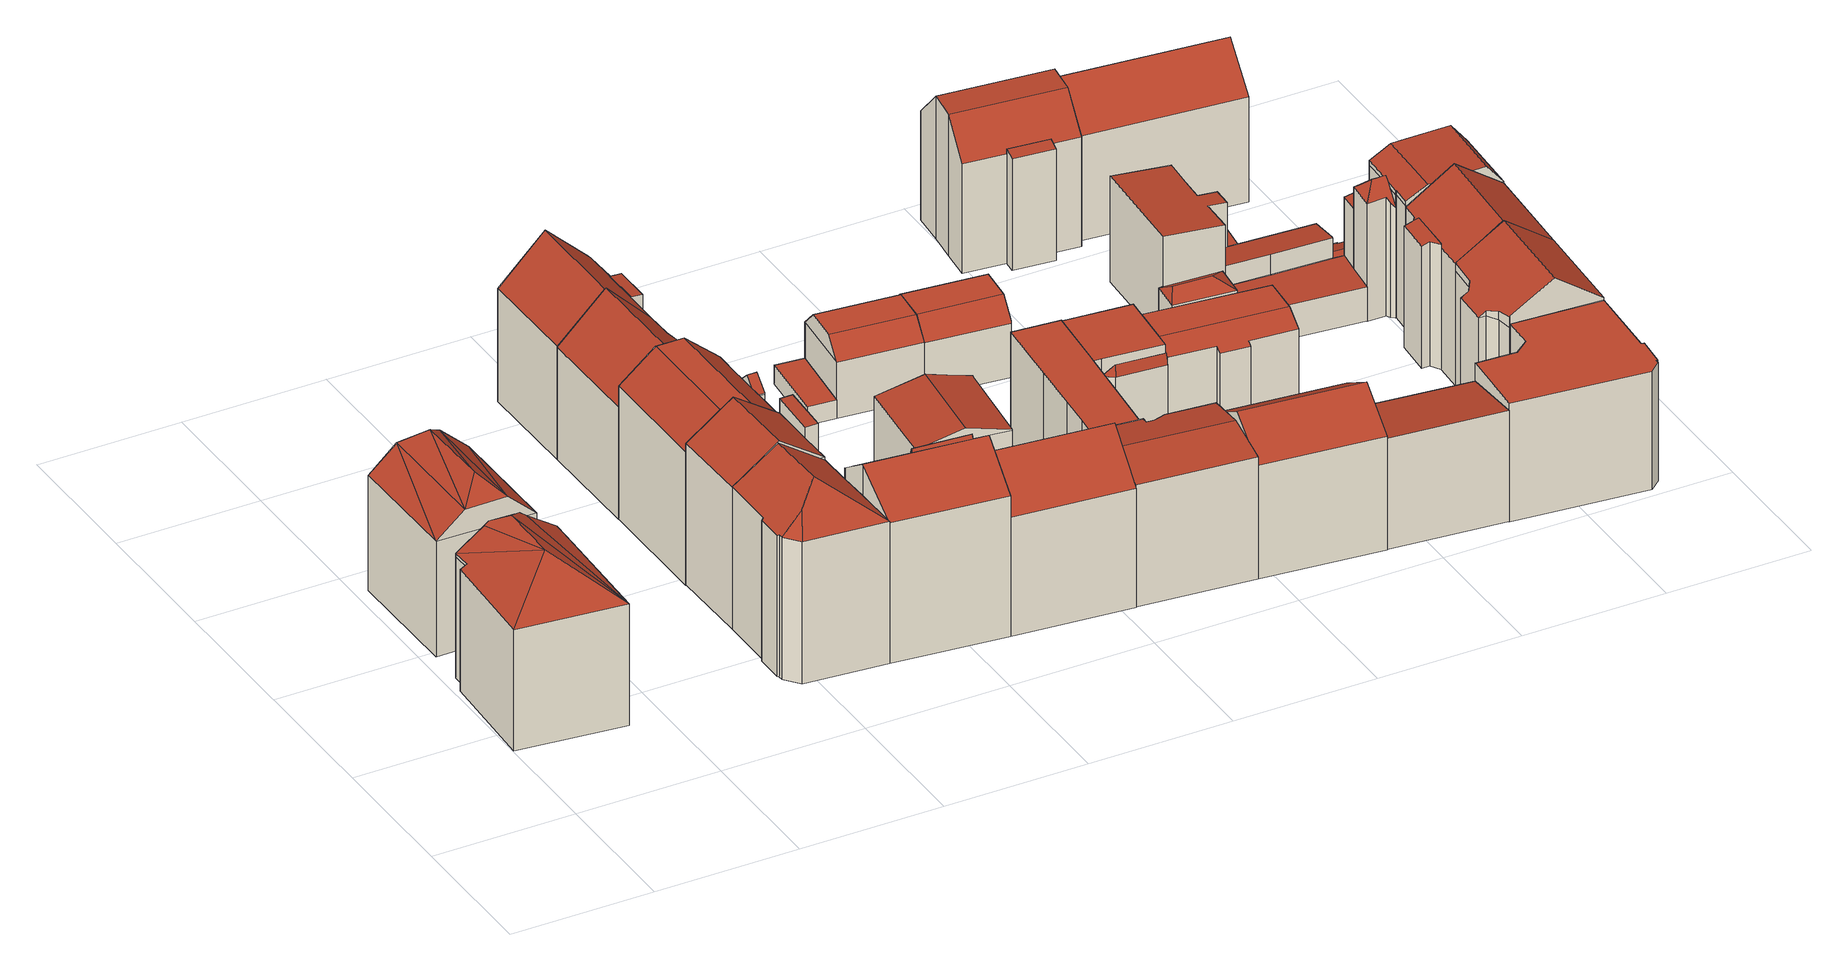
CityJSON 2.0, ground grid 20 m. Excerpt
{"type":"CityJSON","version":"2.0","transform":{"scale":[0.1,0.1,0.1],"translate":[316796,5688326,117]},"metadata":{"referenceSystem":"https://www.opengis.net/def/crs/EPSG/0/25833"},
"CityObjects":{
"building1":{"type":"Building","attributes":{"name":"St. Hedwig","Dachtyp_tdc":"tdcHipAndHippedGRoof","Gemeindeschluessel":14713000,"Dachneigung":32.96,"QualitaetDacherkennung":100,"Geometrietyp2DReferenz":"3000","function":"31001_3041","roofType":"9999","measuredHeight":22.56},"geometry":[{"type":"MultiSurface","lod":"2","boundaries":[[[0,1,2,3]],[[1,4,5,2]],[[4,6,7,5]],[[6,8,9,7]],[[8,10,11,9]],[[10,12,13,11]],[[12,14,15,13]],[[14,16,17,15]],[[16,18,19,17]],[[18,20,21,19]],[[20,0,3,21]],[[20,18,22]],[[23,24,25,26,27,28,29]],[[28,30,22,29]],[[30,31,22]],[[31,32,0,20,22]],[[16,33,34,18]],[[34,23,29,18]],[[18,29,22]],[[14,33,16]],[[12,24,23,34,33,14]],[[0,32,1]],[[1,32,31,4]],[[6,27,26,8]],[[4,31,30,28,27,6]],[[8,26,25,10]],[[10,25,24,12]],[[3,2,5,7,9,11,13,15,17,19,21]]],"semantics":{"surfaces":[{"type":"WallSurface"},{"type":"RoofSurface"},{"type":"GroundSurface"}],"values":[0,0,0,0,0,0,0,0,0,0,0,1,1,1,1,1,1,1,1,0,0,0,0,0,0,0,0,2]}}]},
"building2":{"type":"Building","attributes":{"Dachtyp_tdc":"tdcHippedGableRoof","Gemeindeschluessel":14713000,"Dachneigung":42.36,"QualitaetDacherkennung":77,"Geometrietyp2DReferenz":"3000","function":"31001_9998","roofType":"3300","measuredHeight":22.78},"geometry":[{"type":"MultiSurface","lod":"2","boundaries":[[[35,36,37,38]],[[36,39,40,37]],[[39,41,42,40]],[[41,35,38,42]],[[39,36,43,44]],[[35,41,45,46]],[[44,43,47]],[[46,45,48]],[[47,46,48]],[[43,46,47]],[[43,35,46]],[[35,43,36]],[[39,45,41]],[[44,45,39]],[[44,48,45]],[[48,44,47]],[[38,37,40,42]]],"semantics":{"surfaces":[{"type":"WallSurface"},{"type":"RoofSurface"},{"type":"GroundSurface"}],"values":[0,0,0,0,0,0,1,1,1,1,1,1,1,1,1,1,2]}}]},
"building3":{"type":"Building","attributes":{"Gemeindeschluessel":14713000,"Geometrietyp2DReferenz":"3000","function":"31001_9998","roofType":"9999"},"children":["building3-1","building3-2"]},
"building3-1":{"type":"BuildingPart","attributes":{"Dachtyp_tdc":"tdcGableRoof","Dachneigung":35.77,"QualitaetDacherkennung":72,"Geometrietyp2DReferenz":"3000","roofType":"3100","measuredHeight":25.14},"parents":["building3"],"geometry":[{"type":"MultiSurface","lod":"2","boundaries":[[[49,50,51,52]],[[50,53,54,51]],[[55,49,52,56]],[[53,50,57]],[[49,55,58]],[[50,49,58,57]],[[55,59,53,57,58]],[[52,51,54,60,56]],[[56,60,59,55]],[[60,54,53,59]]],"semantics":{"surfaces":[{"type":"WallSurface"},{"type":"RoofSurface"},{"type":"GroundSurface"},{"type":"ClosureSurface"}],"values":[0,0,0,0,0,1,1,2,0,3]}}]},
"building3-2":{"type":"BuildingPart","attributes":{"Dachtyp_tdc":"tdcPolyFlatRoof","Dachneigung":4.34,"QualitaetDacherkennung":90,"Geometrietyp2DReferenz":"3000","roofType":"2100","measuredHeight":22.97},"parents":["building3"],"geometry":[{"type":"MultiSurface","lod":"2","boundaries":[[[61,62,63,54,53]],[[62,64,65,63]],[[64,66,67,65]],[[66,68,59,60,67]],[[66,64,62,61,68]],[[60,54,63,65,67]],[[53,59,68,61]],[[54,60,59,53]]],"semantics":{"surfaces":[{"type":"WallSurface"},{"type":"RoofSurface"},{"type":"GroundSurface"},{"type":"ClosureSurface"}],"values":[0,0,0,0,1,2,0,3]}}]},
"building4":{"type":"Building","attributes":{"Gemeindeschluessel":14713000,"Geometrietyp2DReferenz":"3000","function":"31001_9998","roofType":"9999"},"children":["building4-1","building4-2","building4-3","building4-4"]},
"building4-1":{"type":"BuildingPart","attributes":{"Dachtyp_tdc":"tdcFreeFormRoof","Dachneigung":66.12,"QualitaetDacherkennung":16,"Geometrietyp2DReferenz":"3000","roofType":"5000","measuredHeight":22.16},"parents":["building4"],"geometry":[{"type":"MultiSurface","lod":"2","boundaries":[[[69,70,71,72]],[[70,73,74,71]],[[73,75,76,74]],[[77,75,73]],[[78,77,73,70]],[[78,70,69]],[[77,78,69,75]],[[72,71,74,76]],[[72,76,75,69]]],"semantics":{"surfaces":[{"type":"WallSurface"},{"type":"RoofSurface"},{"type":"GroundSurface"},{"type":"ClosureSurface"}],"values":[0,0,0,0,1,0,1,2,3]}}]},
"building4-2":{"type":"BuildingPart","attributes":{"Dachtyp_tdc":"tdcPolyFlatRoof","Dachneigung":45.63,"QualitaetDacherkennung":27,"Geometrietyp2DReferenz":"3000","roofType":"2100","measuredHeight":21.01},"parents":["building4"],"geometry":[{"type":"MultiSurface","lod":"2","boundaries":[[[79,80,81,82]],[[80,83,84,81]],[[83,85,86,84]],[[85,87,88,86]],[[87,89,90,88]],[[89,91,92,90]],[[91,93,94,92]],[[95,93,91,89,87,85,83,80,79]],[[82,81,84,86,88,90,92,94,96]],[[96,94,93,95]],[[79,82,96,95]]],"semantics":{"surfaces":[{"type":"WallSurface"},{"type":"RoofSurface"},{"type":"GroundSurface"},{"type":"ClosureSurface"}],"values":[0,0,0,0,0,0,0,1,2,3,3]}}]},
"building4-3":{"type":"BuildingPart","attributes":{"Dachtyp_tdc":"tdcFreeFormRoof","Dachneigung":34.8,"QualitaetDacherkennung":56,"Geometrietyp2DReferenz":"3000","roofType":"5000","measuredHeight":25.03},"parents":["building4"],"geometry":[{"type":"MultiSurface","lod":"2","boundaries":[[[97,98,99,100,101]],[[98,102,103,99]],[[102,104,105,103]],[[104,106,107,105]],[[106,108,109,107]],[[108,110,111,109]],[[110,112,52,111]],[[112,113,114,52]],[[113,115,56,114]],[[115,116,117,56]],[[113,112,110,108,106,104,102,118,119]],[[102,98,118]],[[98,97,119,118]],[[97,120,121,116,115,113,119]],[[100,99,103,105,107,109,111,52,114,56,117,122]],[[101,120,97]],[[122,117,116,121]],[[101,100,122,121,120]]],"semantics":{"surfaces":[{"type":"WallSurface"},{"type":"RoofSurface"},{"type":"GroundSurface"},{"type":"ClosureSurface"}],"values":[0,0,0,0,0,0,0,0,0,0,1,1,1,1,2,0,3,3]}}]},
"building4-4":{"type":"BuildingPart","attributes":{"Dachtyp_tdc":"tdcGableRoof","Dachneigung":35.21,"QualitaetDacherkennung":64,"Geometrietyp2DReferenz":"3000","roofType":"3100","measuredHeight":25.02},"parents":["building4"],"geometry":[{"type":"MultiSurface","lod":"2","boundaries":[[[123,124,79,82,117,116]],[[125,94,93]],[[125,126,69,72,94]],[[127,128,129,76,75]],[[128,130,131,129]],[[130,101,100,131]],[[128,127,126,125,132,124,123,133]],[[133,120,101,130,128]],[[122,117,82,96,94,72,76,129,131,100]],[[123,116,121,133]],[[116,117,122,121]],[[95,79,124,132]],[[95,96,82,79]],[[125,93,95,132]],[[93,94,96,95]],[[127,75,69,126]],[[75,76,72,69]],[[121,120,133]],[[100,101,120,121,122]]],"semantics":{"surfaces":[{"type":"WallSurface"},{"type":"RoofSurface"},{"type":"GroundSurface"},{"type":"ClosureSurface"}],"values":[0,0,0,0,0,0,1,1,2,0,3,0,3,0,3,0,3,0,3]}}]},
"building5":{"type":"Building","attributes":{"Gemeindeschluessel":14713000,"Geometrietyp2DReferenz":"3000","function":"31001_9998","roofType":"9999"},"children":["building5-1","building5-2"]},
"building5-1":{"type":"BuildingPart","attributes":{"Dachtyp_tdc":"tdcCutGableRoof","Dachneigung":38.44,"QualitaetDacherkennung":70,"Geometrietyp2DReferenz":"3000","roofType":"9999","measuredHeight":23.26},"parents":["building5"],"geometry":[{"type":"MultiSurface","lod":"2","boundaries":[[[134,135,136,137]],[[135,138,139,136]],[[138,140,141,142,139]],[[143,144,145,146]],[[143,147,148,144]],[[147,149,150,148]],[[149,151,152,150]],[[151,153,154,152]],[[153,155,156,154]],[[155,157,158,156]],[[157,159,160,158]],[[159,134,137,160]],[[149,147,143,161,162,140,138,135,134,159]],[[157,155,153,151]],[[159,157,151,149]],[[137,136,139,142,144,148,150,152,154,156,158,160]],[[146,161,143]],[[162,141,140]],[[145,144,142,141]],[[146,145,141,162,161]]],"semantics":{"surfaces":[{"type":"WallSurface"},{"type":"RoofSurface"},{"type":"GroundSurface"},{"type":"ClosureSurface"}],"values":[0,0,0,0,0,0,0,0,0,0,0,0,1,1,1,2,0,0,3,3]}}]},
"building5-2":{"type":"BuildingPart","attributes":{"Dachtyp_tdc":"tdcGableRoof","Dachneigung":42.88,"QualitaetDacherkennung":79,"Geometrietyp2DReferenz":"3000","roofType":"3100","measuredHeight":20.21},"parents":["building5"],"geometry":[{"type":"MultiSurface","lod":"2","boundaries":[[[163,164,165,166]],[[164,145,144,165]],[[141,163,166,142]],[[141,162,167,168,163]],[[169,168,167,161,146]],[[164,169,146,145]],[[163,168,169,164]],[[166,165,144,142]],[[142,144,145,141]],[[161,167,162]],[[145,146,161,162,141]]],"semantics":{"surfaces":[{"type":"WallSurface"},{"type":"RoofSurface"},{"type":"GroundSurface"},{"type":"ClosureSurface"}],"values":[0,0,0,1,1,0,0,2,3,0,3]}}]},
"building6":{"type":"Building","attributes":{"Dachtyp_tdc":"tdcFreeFormRoof","Gemeindeschluessel":14713000,"Dachneigung":44.89,"QualitaetDacherkennung":79,"Geometrietyp2DReferenz":"3000","function":"31001_9998","roofType":"5000","measuredHeight":22.8},"geometry":[{"type":"MultiSurface","lod":"2","boundaries":[[[170,171,172,173]],[[171,174,175,172]],[[174,176,177,175]],[[176,178,179,177]],[[178,180,181,179]],[[180,182,183,181]],[[182,184,185,183]],[[184,170,173,185]],[[184,186,187,170]],[[174,171,187,186,182,180,178,176]],[[184,182,186]],[[171,170,187]],[[173,172,175,177,179,181,183,185]]],"semantics":{"surfaces":[{"type":"WallSurface"},{"type":"RoofSurface"},{"type":"GroundSurface"}],"values":[0,0,0,0,0,0,0,0,1,1,0,0,2]}}]},
"building7":{"type":"Building","attributes":{"Gemeindeschluessel":14713000,"Geometrietyp2DReferenz":"3000","function":"31001_9998","roofType":"9999"},"children":["building7-1","building7-2"]},
"building7-1":{"type":"BuildingPart","attributes":{"Dachtyp_tdc":"tdcPolyFlatRoof","Dachneigung":3.85,"QualitaetDacherkennung":96,"Geometrietyp2DReferenz":"3000","roofType":"2100","measuredHeight":16.69},"parents":["building7"],"geometry":[{"type":"MultiSurface","lod":"2","boundaries":[[[188,189,190,191]],[[189,192,190]],[[193,194,195,196,197]],[[194,188,191,195]],[[194,193,198,189,188]],[[191,190,199,196,195]],[[198,200,192,189]],[[200,199,190,192]],[[193,197,200,198]],[[197,196,199,200]]],"semantics":{"surfaces":[{"type":"WallSurface"},{"type":"RoofSurface"},{"type":"GroundSurface"},{"type":"ClosureSurface"}],"values":[0,0,0,0,1,2,0,3,0,3]}}]},
"building7-2":{"type":"BuildingPart","attributes":{"Dachtyp_tdc":"tdcGableRoof","Dachneigung":44.48,"QualitaetDacherkennung":90,"Geometrietyp2DReferenz":"3000","roofType":"3100","measuredHeight":22.7},"parents":["building7"],"geometry":[{"type":"MultiSurface","lod":"2","boundaries":[[[201,202,203,204]],[[202,205,206,203]],[[205,197,196,206]],[[192,171,172,190]],[[171,207,208,172]],[[207,209,173,208]],[[209,210,211,173]],[[210,201,204,211]],[[207,171,192,200,197,205,202,201]],[[201,210,209,207]],[[204,203,206,196,199,190,172,208,173,211]],[[199,196,197,200]],[[190,199,200,192]]],"semantics":{"surfaces":[{"type":"WallSurface"},{"type":"RoofSurface"},{"type":"GroundSurface"},{"type":"ClosureSurface"}],"values":[0,0,0,0,0,0,0,0,1,1,2,3,3]}}]},
"building8":{"type":"Building","attributes":{"Dachtyp_tdc":"tdcFreeFormRoof","Gemeindeschluessel":14713000,"Dachneigung":37.64,"QualitaetDacherkennung":47,"Geometrietyp2DReferenz":"3000","function":"31001_9998","roofType":"5000","measuredHeight":22.78},"geometry":[{"type":"MultiSurface","lod":"2","boundaries":[[[212,213,214,215]],[[213,216,217,214]],[[216,218,219,217]],[[218,220,221,219]],[[220,222,223,221]],[[222,224,131,223]],[[224,225,74,131]],[[225,212,215,74]],[[226,220,218,216,213,212,225,227]],[[222,226,227,224]],[[222,220,226]],[[225,224,227]],[[215,214,217,219,221,223,131,74]]],"semantics":{"surfaces":[{"type":"WallSurface"},{"type":"RoofSurface"},{"type":"GroundSurface"}],"values":[0,0,0,0,0,0,0,0,1,1,0,0,2]}}]},
"building9":{"type":"Building","attributes":{"Dachtyp_tdc":"tdcPolyFlatRoof","Gemeindeschluessel":14713000,"Dachneigung":3.55,"QualitaetDacherkennung":71,"Geometrietyp2DReferenz":"3000","function":"31001_9998","roofType":"2100","measuredHeight":6.94},"geometry":[{"type":"MultiSurface","lod":"2","boundaries":[[[228,229,230,231]],[[229,232,233,230]],[[232,234,235,233]],[[234,236,237,235]],[[236,238,239,237]],[[238,240,241,239]],[[240,242,243,241]],[[242,244,245,243]],[[244,246,247,245]],[[246,228,231,247]],[[246,244,242,240,238,236,234,232,229,228]],[[231,230,233,235,237,239,241,243,245,247]]],"semantics":{"surfaces":[{"type":"WallSurface"},{"type":"RoofSurface"},{"type":"GroundSurface"}],"values":[0,0,0,0,0,0,0,0,0,0,1,2]}}]},
"building10":{"type":"Building","attributes":{"Dachtyp_tdc":"tdcFreeFormRoof","Gemeindeschluessel":14713000,"Dachneigung":14.35,"QualitaetDacherkennung":81,"Geometrietyp2DReferenz":"3000","function":"31001_9998","roofType":"5000","measuredHeight":11.1},"geometry":[{"type":"MultiSurface","lod":"2","boundaries":[[[248,249,250,251]],[[249,252,253,250]],[[252,254,235,253]],[[254,255,233,235]],[[255,256,257,233]],[[256,248,251,257]],[[258,259,260,261,262,263]],[[261,256,264,262]],[[254,263,262,264,255]],[[255,264,256]],[[252,258,263,254]],[[248,260,259,249]],[[256,261,260,248]],[[249,259,258,252]],[[251,250,253,235,233,257]]],"semantics":{"surfaces":[{"type":"WallSurface"},{"type":"RoofSurface"},{"type":"GroundSurface"}],"values":[0,0,0,0,0,0,1,1,0,0,0,0,0,0,2]}}]},
"building11":{"type":"Building","attributes":{"Dachtyp_tdc":"tdcPolyFlatRoof","Gemeindeschluessel":14713000,"Dachneigung":0,"QualitaetDacherkennung":59,"Geometrietyp2DReferenz":"3000","function":"31001_9998","roofType":"1000","measuredHeight":2.68},"geometry":[{"type":"MultiSurface","lod":"2","boundaries":[[[265,266,267,268]],[[266,269,270,267]],[[269,271,272,270]],[[271,265,268,272]],[[271,269,266,265]],[[268,267,270,272]]],"semantics":{"surfaces":[{"type":"WallSurface"},{"type":"RoofSurface"},{"type":"GroundSurface"}],"values":[0,0,0,0,1,2]}}]},
"building12":{"type":"Building","attributes":{"Dachtyp_tdc":"tdcPolyFlatRoof","Gemeindeschluessel":14713000,"Dachneigung":6.27,"QualitaetDacherkennung":76,"Geometrietyp2DReferenz":"3000","function":"31001_9998","roofType":"2100","measuredHeight":2.75},"geometry":[{"type":"MultiSurface","lod":"2","boundaries":[[[273,274,275,276]],[[274,277,278,275]],[[277,279,280,278]],[[279,281,282,280]],[[281,273,276,282]],[[281,279,277,274,273]],[[276,275,278,280,282]]],"semantics":{"surfaces":[{"type":"WallSurface"},{"type":"RoofSurface"},{"type":"GroundSurface"}],"values":[0,0,0,0,0,1,2]}}]},
"building13":{"type":"Building","attributes":{"Dachtyp_tdc":"tdcFreeFormRoof","Gemeindeschluessel":14713000,"Dachneigung":10.39,"QualitaetDacherkennung":44,"Geometrietyp2DReferenz":"3000","function":"31001_9998","roofType":"5000","measuredHeight":18.84},"geometry":[{"type":"MultiSurface","lod":"2","boundaries":[[[283,284,285,286]],[[284,287,288,285]],[[287,289,290,288]],[[289,291,292,290]],[[291,293,294,292]],[[293,295,296,294]],[[295,297,298,296]],[[297,283,286,298]],[[291,299,300,293]],[[299,289,287,284,283,297,295,300]],[[295,293,300]],[[291,289,299]],[[286,285,288,290,292,294,296,298]]],"semantics":{"surfaces":[{"type":"WallSurface"},{"type":"RoofSurface"},{"type":"GroundSurface"}],"values":[0,0,0,0,0,0,0,0,1,1,0,0,2]}}]},
"building14":{"type":"Building","attributes":{"Dachtyp_tdc":"tdcCutGableRoof","Gemeindeschluessel":14713000,"Dachneigung":0.012,"QualitaetDacherkennung":71,"Geometrietyp2DReferenz":"3000","function":"31001_9998","roofType":"9999","measuredHeight":10.57},"geometry":[{"type":"MultiSurface","lod":"2","boundaries":[[[301,302,303,270]],[[302,304,305,303]],[[304,306,272,305]],[[306,301,270,272]],[[302,301,307,308]],[[304,302,308,309]],[[306,304,309,310]],[[301,306,310,307]],[[309,308,307,310]],[[270,303,305,272]]],"semantics":{"surfaces":[{"type":"WallSurface"},{"type":"RoofSurface"},{"type":"GroundSurface"}],"values":[0,0,0,0,1,0,1,0,1,2]}}]},
"building15":{"type":"Building","attributes":{"Gemeindeschluessel":14713000,"Geometrietyp2DReferenz":"3000","function":"31001_9998","roofType":"9999"},"children":["building15-1","building15-2","building15-3"]},
"building15-1":{"type":"BuildingPart","attributes":{"Dachtyp_tdc":"tdcFreeFormRoof","Dachneigung":74.51,"QualitaetDacherkennung":18,"Geometrietyp2DReferenz":"3000","roofType":"5000","measuredHeight":15.61},"parents":["building15"],"geometry":[{"type":"MultiSurface","lod":"2","boundaries":[[[311,312,313,314]],[[312,315,316,313]],[[315,317,318,316]],[[319,317,315]],[[320,319,315,312]],[[320,312,311]],[[319,320,311,317]],[[314,313,316,318]],[[314,318,317,311]]],"semantics":{"surfaces":[{"type":"WallSurface"},{"type":"RoofSurface"},{"type":"GroundSurface"},{"type":"ClosureSurface"}],"values":[0,0,0,1,1,0,1,2,3]}}]},
"building15-2":{"type":"BuildingPart","attributes":{"Dachtyp_tdc":"tdcPolyFlatRoof","Dachneigung":0,"QualitaetDacherkennung":45,"Geometrietyp2DReferenz":"3000","roofType":"1000","measuredHeight":16.71},"parents":["building15"],"geometry":[{"type":"MultiSurface","lod":"2","boundaries":[[[321,322,323,324]],[[322,325,326,323]],[[325,327,239,326]],[[327,328,237,239]],[[328,329,330,237]],[[329,331,332,333,330]],[[334,321,324,335,336]],[[334,331,329,328,327,325,322,321]],[[324,323,326,239,237,330,333,335]],[[336,332,331,334]],[[336,335,333,332]]],"semantics":{"surfaces":[{"type":"WallSurface"},{"type":"RoofSurface"},{"type":"GroundSurface"},{"type":"ClosureSurface"}],"values":[0,0,0,0,0,0,0,1,2,0,3]}}]},
"building15-3":{"type":"BuildingPart","attributes":{"Dachtyp_tdc":"tdcPolyFlatRoof","Dachneigung":0,"QualitaetDacherkennung":71,"Geometrietyp2DReferenz":"3000","roofType":"1000","measuredHeight":16.6},"parents":["building15"],"geometry":[{"type":"MultiSurface","lod":"2","boundaries":[[[337,338,311,314,339]],[[340,336,335,318,317]],[[332,337,339,333]],[[332,336,340,338,337]],[[339,314,318,335,333]],[[317,311,338,340]],[[317,318,314,311]],[[333,335,336,332]]],"semantics":{"surfaces":[{"type":"WallSurface"},{"type":"RoofSurface"},{"type":"GroundSurface"},{"type":"ClosureSurface"}],"values":[0,0,0,1,2,0,3,3]}}]},
"building16":{"type":"Building","attributes":{"Dachtyp_tdc":"tdcCutGableRoof","Gemeindeschluessel":14713000,"Dachneigung":0.047,"QualitaetDacherkennung":75,"Geometrietyp2DReferenz":"3000","function":"31001_9998","roofType":"9999","measuredHeight":10.47},"geometry":[{"type":"MultiSurface","lod":"2","boundaries":[[[341,342,343,344]],[[342,345,346,343]],[[345,347,348,346]],[[347,349,350,348]],[[349,351,352,350]],[[351,353,354,352]],[[353,355,356,354]],[[355,357,358,356]],[[357,341,344,358]],[[345,342,341,357]],[[355,353,351,349,347]],[[357,355,347,345]],[[344,343,346,348,350,352,354,356,358]]],"semantics":{"surfaces":[{"type":"WallSurface"},{"type":"RoofSurface"},{"type":"GroundSurface"}],"values":[0,0,0,0,0,0,0,0,0,1,1,1,2]}}]},
"building17":{"type":"Building","attributes":{"Dachtyp_tdc":"tdcFreeFormRoof","Gemeindeschluessel":14713000,"Dachneigung":31.71,"QualitaetDacherkennung":74,"Geometrietyp2DReferenz":"3000","function":"31001_9998","roofType":"5000","measuredHeight":20.36},"geometry":[{"type":"MultiSurface","lod":"2","boundaries":[[[359,360,290,292]],[[360,361,362,290]],[[361,363,364,362]],[[363,359,292,364]],[[365,361,360,366]],[[363,365,366,359]],[[360,359,366]],[[363,361,365]],[[292,290,362,364]]],"semantics":{"surfaces":[{"type":"WallSurface"},{"type":"RoofSurface"},{"type":"GroundSurface"}],"values":[0,0,0,0,1,1,0,0,2]}}]},
"building18":{"type":"Building","attributes":{"Dachtyp_tdc":"tdcCutGableRoof","Gemeindeschluessel":14713000,"Dachneigung":0.235,"QualitaetDacherkennung":58,"Geometrietyp2DReferenz":"3000","function":"31001_9998","roofType":"9999","measuredHeight":16.44},"geometry":[{"type":"MultiSurface","lod":"2","boundaries":[[[367,368,369,370]],[[368,371,372,369]],[[371,373,374,372]],[[373,375,376,374]],[[375,377,378,376]],[[377,379,380,378]],[[379,381,382,380]],[[381,383,384,382]],[[383,385,386,384]],[[385,387,388,386]],[[387,389,390,388]],[[389,367,370,390]],[[371,368,367,389]],[[387,385,383,381,379,377,375,373]],[[389,387,373,371]],[[370,369,372,374,376,378,380,382,384,386,388,390]]],"semantics":{"surfaces":[{"type":"WallSurface"},{"type":"RoofSurface"},{"type":"GroundSurface"}],"values":[0,0,0,0,0,0,0,0,0,0,0,0,1,1,1,2]}}]},
"building19":{"type":"Building","attributes":{"Dachtyp_tdc":"tdcPolyFlatRoof","Gemeindeschluessel":14713000,"Dachneigung":8.76,"QualitaetDacherkennung":57,"Geometrietyp2DReferenz":"3000","function":"31001_9998","roofType":"2100","measuredHeight":16.01},"geometry":[{"type":"MultiSurface","lod":"2","boundaries":[[[391,392,393,394]],[[392,395,396,393]],[[395,397,398,396]],[[397,391,394,398]],[[397,395,392,391]],[[394,393,396,398]]],"semantics":{"surfaces":[{"type":"WallSurface"},{"type":"RoofSurface"},{"type":"GroundSurface"}],"values":[0,0,0,0,1,2]}}]},
"building20":{"type":"Building","attributes":{"Dachtyp_tdc":"tdcPolyFlatRoof","Gemeindeschluessel":14713000,"Dachneigung":2.58,"QualitaetDacherkennung":86,"Geometrietyp2DReferenz":"3000","function":"31001_9998","roofType":"2100","measuredHeight":2.83},"geometry":[{"type":"MultiSurface","lod":"2","boundaries":[[[399,400,401,402]],[[400,403,404,401]],[[403,405,406,404]],[[405,407,408,406]],[[407,399,402,408]],[[407,405,403,400,399]],[[402,401,404,406,408]]],"semantics":{"surfaces":[{"type":"WallSurface"},{"type":"RoofSurface"},{"type":"GroundSurface"}],"values":[0,0,0,0,0,1,2]}}]},
"building21":{"type":"Building","attributes":{"Gemeindeschluessel":14713000,"Geometrietyp2DReferenz":"3000","function":"31001_9998","roofType":"9999"},"children":["building21-1","building21-2"]},
"building21-1":{"type":"BuildingPart","attributes":{"Dachtyp_tdc":"tdcCutGableRoof","Dachneigung":46.2,"QualitaetDacherkennung":65,"Geometrietyp2DReferenz":"3000","roofType":"9999","measuredHeight":20.72},"parents":["building21"],"geometry":[{"type":"MultiSurface","lod":"2","boundaries":[[[409,410,411,412]],[[410,413,414,411]],[[413,415,416,414]],[[415,417,418,416]],[[417,419,420,418]],[[419,421,422,420]],[[423,424,425,426]],[[424,427,428,425]],[[427,429,430,428]],[[429,409,412,430]],[[413,410,409,429]],[[427,424,423,421,419,417,415]],[[429,427,415,413]],[[412,411,414,416,418,420,422,426,425,428,430]],[[426,422,421,423]]],"semantics":{"surfaces":[{"type":"WallSurface"},{"type":"RoofSurface"},{"type":"GroundSurface"},{"type":"ClosureSurface"}],"values":[0,0,0,0,0,0,0,0,0,0,1,1,1,2,3]}}]},
"building21-2":{"type":"BuildingPart","attributes":{"Dachtyp_tdc":"tdcPolyFlatRoof","Dachneigung":15.01,"QualitaetDacherkennung":47,"Geometrietyp2DReferenz":"3000","roofType":"2100","measuredHeight":16.52},"parents":["building21"],"geometry":[{"type":"MultiSurface","lod":"2","boundaries":[[[431,432,423,426,433]],[[434,422,421]],[[434,435,436,422]],[[435,431,433,436]],[[435,434,432,431]],[[433,426,422,436]],[[434,421,423,432]],[[421,422,426,423]]],"semantics":{"surfaces":[{"type":"WallSurface"},{"type":"RoofSurface"},{"type":"GroundSurface"},{"type":"ClosureSurface"}],"values":[0,0,0,0,1,2,0,3]}}]},
"building22":{"type":"Building","attributes":{"Dachtyp_tdc":"tdcPolyFlatRoof","Gemeindeschluessel":14713000,"Dachneigung":4.69,"QualitaetDacherkennung":52,"Geometrietyp2DReferenz":"3000","function":"31001_9998","roofType":"2100","measuredHeight":15.3},"geometry":[{"type":"MultiSurface","lod":"2","boundaries":[[[437,438,439,440]],[[438,441,442,439]],[[441,443,444,442]],[[443,445,446,444]],[[445,447,448,446]],[[447,449,450,448]],[[449,451,452,450]],[[451,453,454,452]],[[453,455,456,454]],[[455,437,440,456]],[[455,453,451,449,447,445,443,441,438,437]],[[440,439,442,444,446,448,450,452,454,456]]],"semantics":{"surfaces":[{"type":"WallSurface"},{"type":"RoofSurface"},{"type":"GroundSurface"}],"values":[0,0,0,0,0,0,0,0,0,0,1,2]}}]},
"building23":{"type":"Building","attributes":{"Dachtyp_tdc":"tdcPolyFlatRoof","Gemeindeschluessel":14713000,"Dachneigung":5.16,"QualitaetDacherkennung":77,"Geometrietyp2DReferenz":"3000","function":"31001_9998","roofType":"2100","measuredHeight":3.33},"geometry":[{"type":"MultiSurface","lod":"2","boundaries":[[[457,458,406,408]],[[458,459,460,406]],[[459,461,462,460]],[[461,457,408,462]],[[461,459,458,457]],[[408,406,460,462]]],"semantics":{"surfaces":[{"type":"WallSurface"},{"type":"RoofSurface"},{"type":"GroundSurface"}],"values":[0,0,0,0,1,2]}}]},
"building24":{"type":"Building","attributes":{"Gemeindeschluessel":14713000,"Geometrietyp2DReferenz":"3000","function":"31001_9998","roofType":"9999"},"children":["building24-1","building24-2","building24-3"]},
"building24-1":{"type":"BuildingPart","attributes":{"Dachtyp_tdc":"tdcPolyFlatRoof","Dachneigung":6.41,"QualitaetDacherkennung":34,"Geometrietyp2DReferenz":"3000","roofType":"2100","measuredHeight":5.62},"parents":["building24"],"geometry":[{"type":"MultiSurface","lod":"2","boundaries":[[[463,464,465,466]],[[464,467,468,465]],[[467,469,470,468]],[[469,471,472,470]],[[473,474,475,476]],[[474,477,478,475]],[[477,479,480,478]],[[477,474,473,471,469,467,464,463,481,479]],[[480,482,466,465,468,470,472,476,475,478]],[[466,482,481,463]],[[482,480,479,481]],[[473,476,472,471]]],"semantics":{"surfaces":[{"type":"WallSurface"},{"type":"RoofSurface"},{"type":"GroundSurface"},{"type":"ClosureSurface"}],"values":[0,0,0,0,0,0,0,1,2,0,3,3]}}]},
"building24-2":{"type":"BuildingPart","attributes":{"Dachtyp_tdc":"tdcFreeFormRoof","Dachneigung":41.42,"QualitaetDacherkennung":16,"Geometrietyp2DReferenz":"3000","roofType":"5000","measuredHeight":15.08},"parents":["building24"],"geometry":[{"type":"MultiSurface","lod":"2","boundaries":[[[483,484,473,476,485]],[[486,472,471]],[[486,487,488,472]],[[487,483,485,488]],[[486,484,489,490]],[[484,483,489]],[[483,487,490,489]],[[487,486,490]],[[485,476,472,488]],[[471,473,484,486]],[[472,476,473,471]]],"semantics":{"surfaces":[{"type":"WallSurface"},{"type":"RoofSurface"},{"type":"GroundSurface"},{"type":"ClosureSurface"}],"values":[0,0,0,0,1,1,1,1,2,0,3]}}]},
"building24-3":{"type":"BuildingPart","attributes":{"Dachtyp_tdc":"tdcFreeFormRoof","Dachneigung":29.01,"QualitaetDacherkennung":10,"Geometrietyp2DReferenz":"3000","roofType":"5000","measuredHeight":9.16},"parents":["building24"],"geometry":[{"type":"MultiSurface","lod":"2","boundaries":[[[491,492,493,494]],[[492,495,466,493]],[[495,496,481,482,466]],[[497,498,499,480,479]],[[498,491,494,499]],[[496,495,492,491,500,501]],[[491,498,500]],[[498,497,501,500]],[[497,496,501]],[[494,493,466,482,480,499]],[[479,481,496,497]],[[480,482,481,479]]],"semantics":{"surfaces":[{"type":"WallSurface"},{"type":"RoofSurface"},{"type":"GroundSurface"},{"type":"ClosureSurface"}],"values":[0,0,0,0,0,1,1,1,1,2,0,3]}}]},
"building25":{"type":"Building","attributes":{"Dachtyp_tdc":"tdcPolyFlatRoof","Gemeindeschluessel":14713000,"Dachneigung":0,"QualitaetDacherkennung":37,"Geometrietyp2DReferenz":"3000","function":"31001_9998","roofType":"1000","measuredHeight":17.04},"geometry":[{"type":"MultiSurface","lod":"2","boundaries":[[[502,503,504,505]],[[503,506,507,504]],[[506,508,509,507]],[[508,510,511,509]],[[510,512,513,511]],[[512,514,515,513]],[[514,516,517,515]],[[516,518,519,517]],[[518,520,521,519]],[[520,522,523,521]],[[522,524,525,523]],[[524,502,505,525]],[[524,522,520,518,516,514,512,510,508,506,503,502]],[[505,504,507,509,511,513,515,517,519,521,523,525]]],"semantics":{"surfaces":[{"type":"WallSurface"},{"type":"RoofSurface"},{"type":"GroundSurface"}],"values":[0,0,0,0,0,0,0,0,0,0,0,0,1,2]}}]},
"building26":{"type":"Building","attributes":{"Dachtyp_tdc":"tdcPolyFlatRoof","Gemeindeschluessel":14713000,"Dachneigung":5.34,"QualitaetDacherkennung":76,"Geometrietyp2DReferenz":"3000","function":"31001_9998","roofType":"2100","measuredHeight":4.16},"geometry":[{"type":"MultiSurface","lod":"2","boundaries":[[[526,527,448,528]],[[527,529,446,448]],[[529,530,531,446]],[[530,532,533,531]],[[532,526,528,533]],[[532,530,529,527,526]],[[528,448,446,531,533]]],"semantics":{"surfaces":[{"type":"WallSurface"},{"type":"RoofSurface"},{"type":"GroundSurface"}],"values":[0,0,0,0,0,1,2]}}]},
"building27":{"type":"Building","attributes":{"Dachtyp_tdc":"tdcPolyFlatRoof","Gemeindeschluessel":14713000,"Dachneigung":7.82,"QualitaetDacherkennung":72,"Geometrietyp2DReferenz":"3000","function":"31001_9998","roofType":"2100","measuredHeight":8.53},"geometry":[{"type":"MultiSurface","lod":"2","boundaries":[[[534,535,536,537]],[[535,538,539,536]],[[538,540,541,539]],[[540,542,543,541]],[[542,544,545,543]],[[544,546,547,545]],[[546,548,549,547]],[[548,534,537,549]],[[548,546,544,542,540,538,535,534]],[[537,536,539,541,543,545,547,549]]],"semantics":{"surfaces":[{"type":"WallSurface"},{"type":"RoofSurface"},{"type":"GroundSurface"}],"values":[0,0,0,0,0,0,0,0,1,2]}}]},
"building28":{"type":"Building","attributes":{"Dachtyp_tdc":"tdcPolyFlatRoof","Gemeindeschluessel":14713000,"Dachneigung":8.42,"QualitaetDacherkennung":52,"Geometrietyp2DReferenz":"3000","function":"31001_9998","roofType":"2100","measuredHeight":3.6},"geometry":[{"type":"MultiSurface","lod":"2","boundaries":[[[550,551,531,528]],[[551,552,553,531]],[[552,554,555,553]],[[554,556,557,555]],[[556,550,528,557]],[[556,554,552,551,550]],[[528,531,553,555,557]]],"semantics":{"surfaces":[{"type":"WallSurface"},{"type":"RoofSurface"},{"type":"GroundSurface"}],"values":[0,0,0,0,0,1,2]}}]},
"building29":{"type":"Building","attributes":{"Dachtyp_tdc":"tdcFreeFormRoof","Gemeindeschluessel":14713000,"Dachneigung":33.58,"QualitaetDacherkennung":80,"Geometrietyp2DReferenz":"3000","function":"31001_9998","roofType":"5000","measuredHeight":22.09},"geometry":[{"type":"MultiSurface","lod":"2","boundaries":[[[558,559,560,561]],[[559,562,563,560]],[[562,564,565,563]],[[564,566,567,565]],[[566,568,569,567]],[[568,570,571,569]],[[570,572,573,571]],[[572,574,513,573]],[[574,575,511,513]],[[575,576,577,511]],[[576,558,561,577]],[[578,579,580,581]],[[579,582,583,584,564,562,585,586,587,588,580]],[[574,581,580,588,575]],[[575,588,587,576]],[[576,587,586,558]],[[558,586,585,559]],[[559,585,562]],[[566,584,583,568]],[[564,584,566]],[[568,583,582,570]],[[570,582,579,578,572]],[[572,578,581,574]],[[561,560,563,565,567,569,571,573,513,511,577]]],"semantics":{"surfaces":[{"type":"WallSurface"},{"type":"RoofSurface"},{"type":"GroundSurface"}],"values":[0,0,0,0,0,0,0,0,0,0,0,1,1,0,0,0,0,0,0,0,0,0,0,2]}}]},
"building30":{"type":"Building","attributes":{"Dachtyp_tdc":"tdcFreeFormRoof","Gemeindeschluessel":14713000,"Dachneigung":41.98,"QualitaetDacherkennung":59,"Geometrietyp2DReferenz":"3000","function":"31001_9998","roofType":"5000","measuredHeight":20.38},"geometry":[{"type":"MultiSurface","lod":"2","boundaries":[[[589,410,411,418]],[[410,590,591,411]],[[590,592,593,591]],[[592,589,418,593]],[[594,590,410,595]],[[592,594,595,589]],[[410,589,595]],[[592,590,594]],[[418,411,591,593]]],"semantics":{"surfaces":[{"type":"WallSurface"},{"type":"RoofSurface"},{"type":"GroundSurface"}],"values":[0,0,0,0,1,1,0,0,2]}}]},
"building31":{"type":"Building","attributes":{"Dachtyp_tdc":"tdcFreeFormRoof","Gemeindeschluessel":14713000,"Dachneigung":23.83,"QualitaetDacherkennung":12,"Geometrietyp2DReferenz":"3000","function":"31001_9998","roofType":"5000","measuredHeight":5.47},"geometry":[{"type":"MultiSurface","lod":"2","boundaries":[[[596,597,598,599]],[[597,600,601,598]],[[600,602,603,601]],[[602,604,605,603]],[[604,606,607,605]],[[606,608,609,607]],[[608,610,611,609]],[[610,596,599,611]],[[602,612,613,604]],[[612,600,597,596,610,608,606,613]],[[602,600,612]],[[606,604,613]],[[599,598,601,603,605,607,609,611]]],"semantics":{"surfaces":[{"type":"WallSurface"},{"type":"RoofSurface"},{"type":"GroundSurface"}],"values":[0,0,0,0,0,0,0,0,1,1,0,0,2]}}]},
"building32":{"type":"Building","attributes":{"Gemeindeschluessel":14713000,"Geometrietyp2DReferenz":"3000","function":"31001_9998","roofType":"9999"},"children":["building32-1","building32-2"]},
"building32-1":{"type":"BuildingPart","attributes":{"Dachtyp_tdc":"tdcGableRoof","Dachneigung":34.22,"QualitaetDacherkennung":89,"Geometrietyp2DReferenz":"3000","roofType":"3100","measuredHeight":22.11},"parents":["building32"],"geometry":[{"type":"MultiSurface","lod":"2","boundaries":[[[614,615,616,617]],[[615,618,619,616]],[[618,620,621,619]],[[620,622,623,621]],[[622,578,573,623]],[[578,624,625,573]],[[624,626,571,625]],[[626,627,628,571]],[[624,578,622,620]],[[620,618,615,614,629,627,626,624]],[[630,617,616,619,621,623,573,625,571,628]],[[614,617,630,629]],[[630,628,627,629]]],"semantics":{"surfaces":[{"type":"WallSurface"},{"type":"RoofSurface"},{"type":"GroundSurface"},{"type":"ClosureSurface"}],"values":[0,0,0,0,0,0,0,0,1,1,2,3,3]}}]},
"building32-2":{"type":"BuildingPart","attributes":{"Dachtyp_tdc":"tdcPolyFlatRoof","Dachneigung":16.25,"QualitaetDacherkennung":74,"Geometrietyp2DReferenz":"3000","roofType":"2100","measuredHeight":18.2},"parents":["building32"],"geometry":[{"type":"MultiSurface","lod":"2","boundaries":[[[631,632,628,627]],[[632,633,634,628]],[[633,635,636,634]],[[635,637,638,636]],[[637,639,614,617,638]],[[637,635,633,632,631,640,639]],[[617,630,628,634,636,638]],[[629,614,639,640]],[[629,630,617,614]],[[631,627,629,640]],[[627,628,630,629]]],"semantics":{"surfaces":[{"type":"WallSurface"},{"type":"RoofSurface"},{"type":"GroundSurface"},{"type":"ClosureSurface"}],"values":[0,0,0,0,0,1,2,0,3,0,3]}}]},
"building33":{"type":"Building","attributes":{"Gemeindeschluessel":14713000,"Geometrietyp2DReferenz":"3000","function":"31001_9998","roofType":"9999"},"children":["building33-1","building33-2"]},
"building33-1":{"type":"BuildingPart","attributes":{"Dachtyp_tdc":"tdcHipAndGableRoof","Dachneigung":43.15,"QualitaetDacherkennung":55,"Geometrietyp2DReferenz":"3000","roofType":"5000","measuredHeight":18.96},"parents":["building33"],"geometry":[{"type":"MultiSurface","lod":"2","boundaries":[[[641,642,643,644]],[[642,645,646,643]],[[645,647,648,646]],[[647,649,650,648]],[[649,651,652,650]],[[651,653,654,652]],[[653,655,656,654]],[[649,647,657]],[[647,645,642,641,658,659,660,657]],[[660,661,662,655,653,651,649,657]],[[656,663,644,643,646,648,650,652,654]],[[664,661,660]],[[663,656,655,662,665]],[[665,662,661,664]],[[659,664,660]],[[663,665,658,641,644]],[[658,665,664,659]]],"semantics":{"surfaces":[{"type":"WallSurface"},{"type":"RoofSurface"},{"type":"GroundSurface"},{"type":"ClosureSurface"}],"values":[0,0,0,0,0,0,0,1,1,1,2,0,3,3,0,3,3]}}]},
"building33-2":{"type":"BuildingPart","attributes":{"Dachtyp_tdc":"tdcCutGableRoof","Dachneigung":2.43,"QualitaetDacherkennung":70,"Geometrietyp2DReferenz":"3000","roofType":"9999","measuredHeight":20.5},"parents":["building33"],"geometry":[{"type":"MultiSurface","lod":"2","boundaries":[[[666,667,619,623]],[[667,668,669,619]],[[668,670,641,644,669]],[[671,672,673,656,655]],[[672,666,623,673]],[[672,674,675,666]],[[676,677,678,679,680,681,661,664,659]],[[675,674,682,680,679]],[[667,678,677,668]],[[666,675,679,678,667]],[[668,677,676,670]],[[671,681,680,682,674,672]],[[623,619,669,644,663,656,673]],[[658,641,670]],[[655,662,671]],[[656,663,665,662,655]],[[663,644,641,658,665]],[[671,662,661,681]],[[658,670,676,659]],[[662,665,664,661]],[[665,658,659,664]]],"semantics":{"surfaces":[{"type":"WallSurface"},{"type":"RoofSurface"},{"type":"GroundSurface"},{"type":"ClosureSurface"}],"values":[0,0,0,0,0,1,1,1,0,0,0,0,2,0,0,3,3,0,0,3,3]}}]}
},
"vertices":[
[9,309,181],[18,308,181],[18,308,6],[9,309,6],[18,337,181],[18,337,6],[74,338,181],[74,338,6],[73,345,181],[73,345,6],[103,345,181],[103,345,6],[103,338,181],[103,338,6],[158,338,181],[158,338,6],[158,315,181],[158,315,6],[152,143,181],[152,143,6],[1,159,181],[1,159,6],[83,229,232],[107,338,217],[103,338,217],[103,345,212],[73,345,213],[74,338,217],[64,338,218],[84,316,232],[58,338,213],[18,337,186],[18,308,187],[158,338,182],[116,338,210],
[18,387,175],[17,558,174],[17,558,8],[18,387,8],[157,559,172],[157,559,8],[158,388,172],[158,388,8],[57,558,209],[116,558,209],[117,387,209],[58,387,209],[87,528,236],[88,418,236],
[363,269,213],[361,383,213],[361,383,9],[363,269,9],[491,383,217],[491,383,9],[491,269,218],[491,269,9],[427,383,260],[428,269,260],[491,318,217],[491,318,9],
[491,383,238],[502,383,238],[502,383,9],[509,383,238],[509,383,9],[509,318,233],[509,318,9],[491,318,233],
[584,209,206],[586,230,206],[586,230,9],[584,209,9],[666,223,206],[666,223,9],[663,201,206],[663,201,9],[664,212,230],[585,220,229],
[504,218,219],[508,218,219],[508,218,9],[504,218,9],[509,222,214],[509,222,9],[516,228,207],[516,228,9],[568,222,208],[568,222,9],[573,218,212],[573,218,9],[572,211,219],[572,211,9],[581,210,219],[581,210,9],[503,218,219],[503,218,9],
[494,109,214],[379,120,214],[379,120,9],[494,109,9],[494,109,212],[362,140,214],[362,140,9],[362,147,214],[362,147,9],[360,149,212],[360,149,9],[360,188,212],[360,188,9],[363,190,214],[363,190,9],[363,269,214],[427,269,258],[427,269,9],[491,269,214],[492,219,214],[492,219,9],[396,152,237],[428,181,259],[494,111,214],[493,176,214],[493,176,9],
[492,219,230],[504,218,230],[581,210,230],[584,209,230],[663,201,230],[659,159,259],[659,159,9],[652,92,212],[652,92,9],[503,218,230],[493,176,259],
[492,554,207],[502,554,198],[502,554,8],[492,554,8],[501,507,199],[501,507,8],[502,507,198],[502,507,190],[502,507,8],[502,465,198],[502,465,8],[502,465,190],[502,465,192],[502,383,199],[502,383,8],[453,383,241],[453,383,8],[413,383,241],[413,383,8],[361,383,200],[361,383,8],[361,553,200],[361,553,8],[413,554,241],[413,554,8],[452,554,241],[452,554,8],[502,472,198],[502,499,198],
[515,507,190],[515,465,190],[515,465,8],[515,507,8],[502,485,211],[515,485,211],[515,465,192],
[360,707,169],[489,706,173],[489,706,7],[360,707,7],[490,667,173],[490,667,7],[505,667,157],[505,667,7],[506,613,157],[506,613,7],[491,613,172],[491,613,7],[492,554,171],[492,554,7],[361,553,169],[361,553,7],[428,554,235],[427,706,235],
[505,756,173],[489,756,174],[489,756,7],[505,756,7],[489,756,173],[490,810,174],[505,810,173],[505,810,7],[490,810,7],[490,810,173],[489,810,174],[489,810,7],[489,810,173],
[425,857,234],[485,858,177],[485,858,7],[425,857,7],[489,858,173],[489,858,7],[425,706,234],[425,706,7],[360,707,170],[359,856,170],[359,856,7],
[720,217,187],[721,227,179],[721,227,9],[720,217,9],[777,222,179],[777,222,9],[776,212,187],[776,212,9],[829,207,187],[829,207,9],[817,76,181],[817,76,9],[652,92,181],[666,223,187],[823,141,237],[659,158,237],
[673,319,78],[678,382,82],[678,382,12],[673,319,12],[679,381,82],[679,381,12],[803,365,82],[803,365,12],[844,360,82],[844,360,12],[837,288,77],[837,288,12],[814,290,77],[814,290,12],[803,291,77],[803,291,12],[779,293,77],[779,293,12],[780,310,78],[780,310,12],
[799,497,106],[819,495,106],[819,495,12],[799,497,12],[818,491,106],[818,491,12],[803,365,106],[679,381,106],[692,512,106],[692,512,12],[818,491,107],[819,495,107],[799,497,112],[758,503,123],[743,373,123],[803,365,107],[679,381,107],
[657,618,42],[667,719,42],[667,719,15],[657,618,15],[707,715,42],[707,715,15],[696,614,42],[696,614,15],
[799,246,34],[803,291,39],[803,291,11],[799,246,11],[814,290,39],[814,290,11],[837,288,39],[837,288,11],[833,243,34],[833,243,11],
[893,190,189],[904,189,189],[904,189,10],[893,190,10],[922,196,188],[922,196,10],[989,189,188],[989,189,10],[977,60,186],[977,60,10],[817,76,186],[817,76,10],[829,207,188],[829,207,10],[894,200,188],[894,200,10],[983,128,199],[823,144,199],
[707,715,94],[822,703,94],[822,703,15],[811,603,96],[811,603,15],[696,614,96],[704,688,121],[819,677,121],[814,628,121],[699,640,121],
[1005,347,153],[1004,339,153],[1004,339,12],[1005,347,12],[935,345,153],[935,345,12],[921,355,153],[921,355,12],[937,349,168],[1004,343,168],
[894,200,179],[829,207,179],[829,207,12],[894,200,12],[833,243,179],[833,243,12],[837,288,179],[844,360,179],[853,460,179],[853,460,12],[919,454,179],[919,454,178],[919,454,12],[910,356,179],[910,356,12],[910,356,178],
[1014,445,178],[1005,347,178],[1014,445,12],[921,355,178],
[822,703,95],[936,692,95],[936,692,17],[822,703,17],[934,666,121],[934,666,17],[929,618,121],[929,618,17],[926,593,97],[926,593,17],[925,591,95],[925,591,17],[811,603,95],[811,603,17],[814,629,121],[814,629,17],[819,678,121],[819,678,17],
[977,60,174],[989,189,174],[1160,171,174],[1160,171,10],[1146,42,174],[1146,42,10],[1153,107,214],[983,124,214],
[1014,445,152],[1185,428,150],[1185,428,13],[1014,445,13],[1183,402,178],[1183,402,13],[1178,349,178],[1178,349,13],[1175,320,163],[1175,320,13],[1109,326,163],[1109,326,13],[1108,319,159],[1108,319,13],[1068,323,159],[1068,323,13],[1068,332,164],[1068,332,13],[1004,339,164],[1004,339,13],[1007,366,178],[1007,366,13],[1012,420,178],[1012,420,13],
[1313,126,155],[1306,26,171],[1306,26,11],[1313,126,11],[1146,42,171],[1146,42,11],[1157,143,155],[1157,143,11],
[1204,192,39],[1208,252,37],[1208,252,11],[1204,192,11],[1306,246,37],[1306,246,11],[1304,216,38],[1304,216,11],[1302,186,39],[1302,186,11],
[1005,968,164],[1160,953,164],[1160,953,7],[1005,968,7],[1156,905,214],[1156,905,7],[1152,864,212],[1152,864,7],[1149,834,178],[1149,834,7],[1148,822,165],[1148,822,7],[1108,826,165],[1108,826,7],[1050,832,165],[992,838,165],[992,838,7],[1050,832,7],[996,880,212],[996,880,7],[1001,921,214],[1001,921,7],
[1048,815,168],[1050,832,172],[1048,815,7],[1108,826,172],[1106,809,168],[1106,809,7],
[1214,579,155],[1131,583,162],[1131,583,9],[1214,579,9],[1139,733,162],[1139,733,9],[1221,728,155],[1221,728,9],[1221,724,155],[1221,724,9],[1218,686,155],[1218,686,9],[1216,653,155],[1216,653,9],[1243,652,153],[1243,652,9],[1242,625,153],[1242,625,9],[1216,626,155],[1216,626,9],
[1302,186,44],[1304,216,42],[1350,213,42],[1350,213,11],[1348,183,44],[1348,183,11],
[1210,579,66],[1214,579,66],[1214,579,11],[1210,579,11],[1275,575,67],[1275,575,11],[1359,571,67],[1359,571,11],[1374,570,67],[1374,570,11],[1372,542,64],[1370,504,60],[1370,504,11],[1372,542,11],[1204,520,60],[1204,520,11],[1205,532,61],[1205,532,11],[1210,578,66],[1210,578,11],
[1396,541,151],[1372,542,151],[1396,541,11],[1374,570,151],[1398,569,151],[1398,569,11],[1385,551,162],[1385,559,162],
[1124,582,90],[1131,583,90],[1131,583,11],[1124,582,11],[1210,579,90],[1210,578,90],[1205,532,90],[1120,540,90],[1120,540,11],[1131,561,102],[1185,557,103],
[1306,26,181],[1313,126,181],[1313,126,10],[1306,26,10],[1370,123,181],[1370,123,10],[1390,139,181],[1390,139,10],[1393,183,181],[1393,183,10],[1518,175,181],[1518,175,10],[1511,68,181],[1511,68,10],[1515,67,181],[1515,67,10],[1511,26,181],[1511,26,10],[1509,26,181],[1509,26,10],[1509,21,181],[1509,21,10],[1493,7,181],[1493,7,10],
[1250,684,47],[1218,686,47],[1250,684,9],[1221,724,51],[1252,722,51],[1252,722,9],[1251,704,49],[1251,704,9],
[1214,579,96],[1216,626,89],[1216,626,10],[1214,579,10],[1242,625,89],[1242,625,10],[1359,619,89],[1359,619,10],[1362,619,89],[1362,619,10],[1360,575,95],[1360,575,10],[1359,571,96],[1359,571,10],[1275,575,96],[1275,575,10],
[1250,684,39],[1252,722,44],[1253,726,45],[1253,726,9],[1294,723,45],[1294,723,9],[1292,681,39],[1292,681,9],
[1389,206,175],[1380,221,175],[1380,221,10],[1389,206,10],[1370,221,175],[1370,221,10],[1372,271,175],[1372,271,10],[1383,271,175],[1383,271,10],[1392,284,175],[1392,284,10],[1395,326,175],[1395,326,10],[1526,318,175],[1526,318,10],[1518,175,175],[1393,183,175],[1392,183,175],[1392,183,10],[1526,318,185],[1460,322,231],[1452,179,231],[1518,175,185],[1395,326,187],[1392,284,187],[1383,271,181],[1380,221,182],[1389,206,188],[1392,183,191],[1393,183,192],
[1149,834,158],[1386,931,164],[1386,931,7],[1374,812,159],[1374,812,7],[1380,870,211],[1154,892,211],
[1394,625,48],[1393,622,49],[1393,622,11],[1394,625,11],[1411,621,49],[1411,621,11],[1408,572,42],[1408,572,11],[1360,575,42],[1360,575,11],[1362,619,51],[1362,619,11],[1359,619,51],[1359,619,11],[1359,627,48],[1359,627,11],[1409,583,66],[1360,585,66],
[1392,431,180],[1401,442,186],[1401,442,10],[1392,431,10],[1403,467,186],[1403,467,10],[1468,463,231],[1468,463,10],[1534,459,185],[1534,459,10],[1459,322,231],[1459,322,10],[1395,326,186],[1397,366,186],[1397,366,10],[1401,430,186],[1401,430,10],
[1397,366,192],[1397,366,191],[1389,380,189],[1389,380,10],[1378,380,186],[1378,380,10],[1381,431,186],[1381,431,10],[1392,431,189],[1401,430,192],
[1404,494,170],[1399,498,175],[1399,498,10],[1404,494,10],[1396,504,181],[1396,504,10],[1370,504,180],[1370,504,10],[1372,542,182],[1372,542,10],[1396,541,183],[1396,541,10],[1398,569,156],[1398,569,10],[1408,569,157],[1408,569,10],[1388,524,199],[1405,510,187],[1406,518,194],[1406,523,199],[1406,529,194],[1407,537,187],[1406,523,10],[1406,523,194],[1406,523,187],
[1534,459,187],[1403,467,187],[1405,494,187],[1405,494,10],[1404,494,187],[1408,569,187],[1539,561,187],[1539,561,10],[1517,562,215],[1511,460,215],[1404,494,194],[1405,494,194],[1403,467,194],[1432,465,211],[1437,567,211],[1408,569,194],[1449,566,212]
]}
